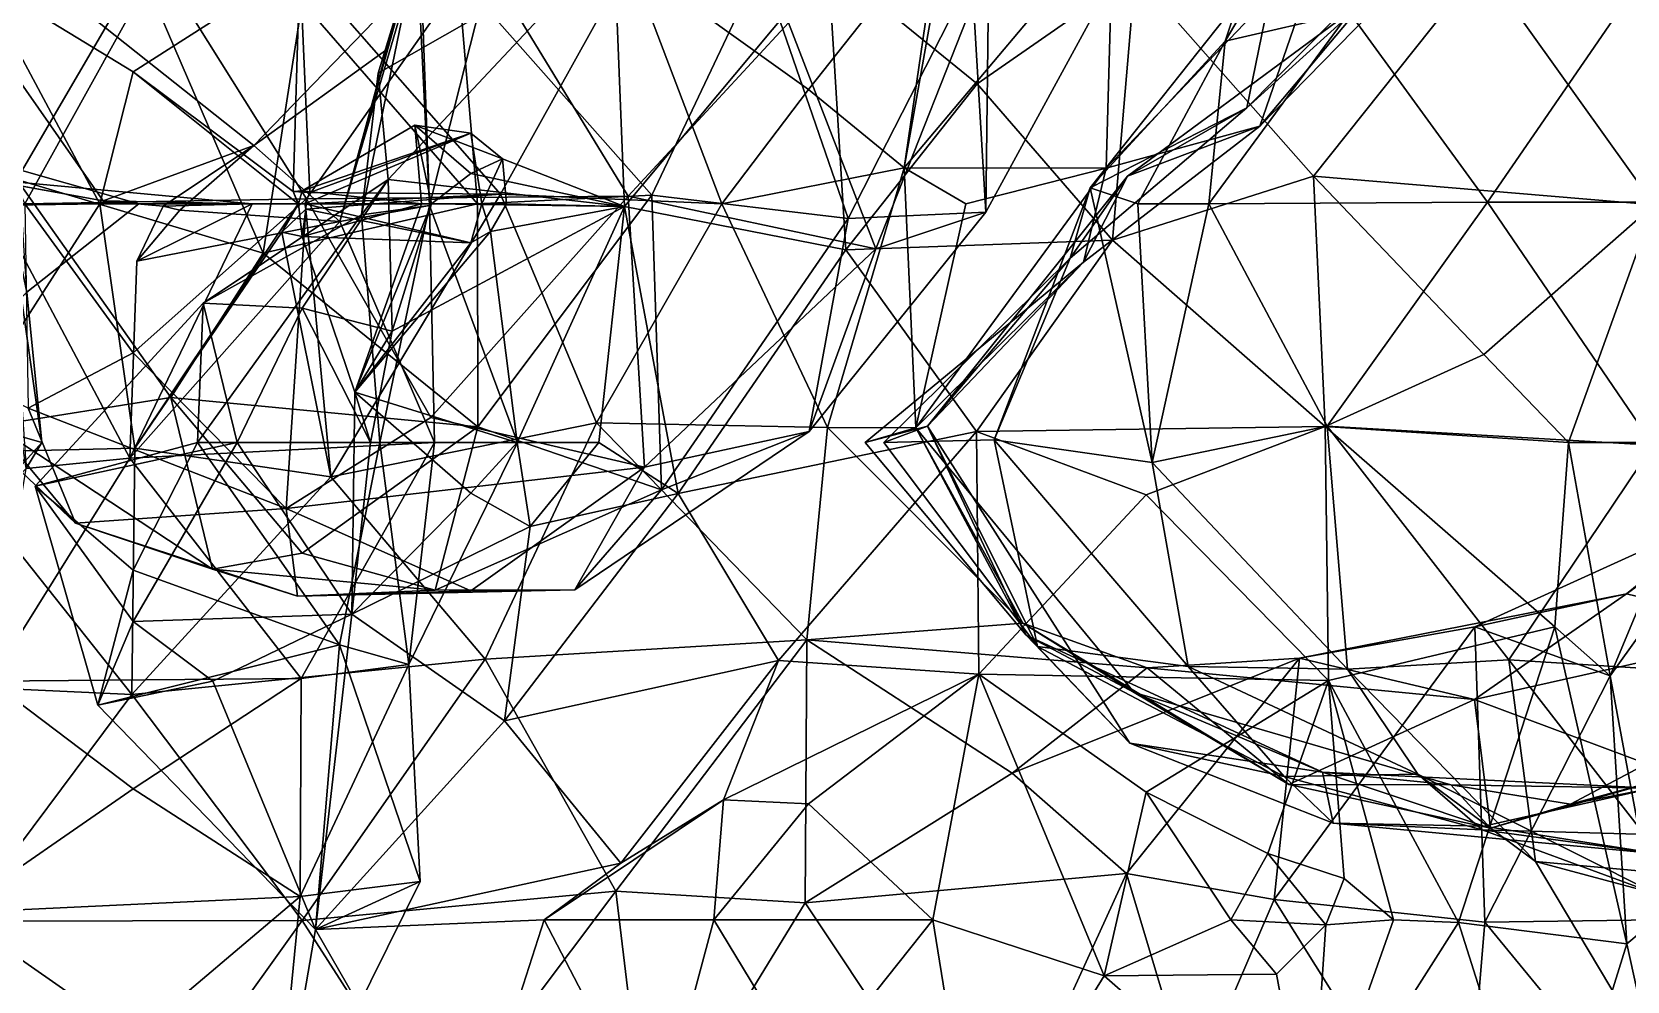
# Model space of a CAD drawing. Extents: x 290034 to 295698, y 4553723 to 4561693.
# Drawn here: x 292735.1 to 292854.2, y 4557833.3 to 4557904.1 of the extents above; entities that cross this region are included whole.
import ezdxf

# ---------------------------------------------------------------- set-up
doc = ezdxf.new("R2010")
doc.units = 0
doc.layers.add('Au_ppm_Pref_-_0_2', color=7, linetype='CONTINUOUS')

msp = doc.modelspace()

# ---------------------------------------------------------------- linework, layer by layer
at = {"layer": 'Au_ppm_Pref_-_0_2'}
for points in [[(292828.19, 4557910.28, 1829.13), (292824.15, 4557903.44, 1824.35), (292832.15, 4557927.36, 1823.62)], [(292832.15, 4557927.36, 1823.62), (292824.15, 4557903.44, 1824.35), (292833.43, 4557905.58, 1819.83)], [(292720, 4557920.78, 1909.07), (292740.43, 4557891.53, 1910.77), (292723.06, 4557894.66, 1910.06)], [(292720, 4557920.78, 1909.07), (292751.67, 4557895.65, 1911.03), (292740.43, 4557891.53, 1910.77)], [(292751.67, 4557895.65, 1911.03), (292720, 4557920.78, 1909.07), (292762.89, 4557907.27, 1910.14)], [(292724.83, 4557913.26, 1794.96), (292743.17, 4557908.91, 1800.07), (292733.97, 4557893.12, 1798.69)], [(292800.2, 4557893.98, 1857.98), (292815.28, 4557893.97, 1851.74), (292815.8, 4557912.51, 1856.72)], [(292802.88, 4557909.11, 1859.01), (292800.2, 4557893.98, 1857.98), (292815.8, 4557912.51, 1856.72)], [(292815.28, 4557893.97, 1851.74), (292831.52, 4557910.97, 1852.97), (292815.8, 4557912.51, 1856.72)], [(292793.05, 4557899.83, 1862.1), (292802.85, 4557912.23, 1862.59), (292779.72, 4557909.39, 1864.72)], [(292800.2, 4557893.98, 1857.98), (292802.85, 4557912.23, 1862.59), (292793.05, 4557899.83, 1862.1)], [(292800.2, 4557893.98, 1857.98), (292802.88, 4557909.11, 1859.01), (292802.85, 4557912.23, 1862.59)], [(292825.78, 4557898.46, 1835.25), (292838.68, 4557911.56, 1835.25), (292834.65, 4557906.49, 1840.75)], [(292838.68, 4557911.56, 1835.25), (292825.78, 4557898.46, 1835.25), (292828.19, 4557910.28, 1829.13)], [(292840.82, 4557911.49, 1845.95), (292831.52, 4557910.97, 1852.97), (292826.75, 4557897.1, 1847.13)], [(292826.75, 4557897.1, 1847.13), (292834.65, 4557906.49, 1840.75), (292840.82, 4557911.49, 1845.95)], [(292768.5, 4557910.05, 1775.52), (292744.54, 4557909.32, 1776.42), (292755.59, 4557891.66, 1775.64)], [(292779.61, 4557891.86, 1776.68), (292768.5, 4557910.05, 1775.52), (292755.59, 4557891.66, 1775.64)], [(292762.89, 4557907.27, 1910.14), (292764.07, 4557910.5, 1905.74), (292758.09, 4557889.98, 1906.48)], [(292764.07, 4557910.5, 1905.74), (292764.78, 4557891.16, 1900.02), (292758.09, 4557889.98, 1906.48)], [(292764.78, 4557891.16, 1900.02), (292763.82, 4557910.52, 1894.34), (292759.7, 4557890.48, 1893.96)], [(292763.82, 4557910.52, 1894.34), (292760.95, 4557901.06, 1888.71), (292759.7, 4557890.48, 1893.96)], [(292763.82, 4557910.52, 1894.34), (292778.53, 4557911.11, 1886.97), (292760.95, 4557901.06, 1888.71)], [(292761.68, 4557893.1, 1887.16), (292760.95, 4557901.06, 1888.71), (292778.53, 4557911.11, 1886.97)], [(292778.53, 4557911.11, 1886.97), (292779.33, 4557891.09, 1883.08), (292761.68, 4557893.1, 1887.16)], [(292764.78, 4557891.16, 1900.02), (292769.33, 4557909.11, 1900.58), (292763.82, 4557910.52, 1894.34)], [(292764.07, 4557910.5, 1905.74), (292769.33, 4557909.11, 1900.58), (292764.78, 4557891.16, 1900.02)], [(292779.61, 4557891.86, 1776.68), (292791.56, 4557904.81, 1778), (292768.5, 4557910.05, 1775.52)], [(292794.53, 4557909.3, 1885.11), (292779.33, 4557891.09, 1883.08), (292778.53, 4557911.11, 1886.97)], [(292825.78, 4557898.46, 1835.25), (292814.09, 4557892.48, 1829.38), (292828.19, 4557910.28, 1829.13)], [(292824.15, 4557903.44, 1824.35), (292828.19, 4557910.28, 1829.13), (292814.09, 4557892.48, 1829.38)], [(292826.75, 4557897.1, 1847.13), (292831.52, 4557910.97, 1852.97), (292815.28, 4557893.97, 1851.74)], [(292744.54, 4557909.32, 1776.42), (292726.45, 4557908.79, 1780.73), (292734.58, 4557891.3, 1777.99)], [(292755.1, 4557909.11, 1867.36), (292731.14, 4557908.16, 1866.7), (292742.66, 4557901.14, 1868.23)], [(292733.97, 4557893.12, 1798.69), (292743.17, 4557908.91, 1800.07), (292752.35, 4557887.62, 1802.21)], [(292744.54, 4557909.32, 1776.42), (292734.58, 4557891.3, 1777.99), (292755.59, 4557891.66, 1775.64)], [(292754.6, 4557892.22, 1870.89), (292755.1, 4557909.11, 1867.36), (292742.66, 4557901.14, 1868.23)], [(292752.35, 4557887.62, 1802.21), (292743.17, 4557908.91, 1800.07), (292755.26, 4557906.34, 1804.63)], [(292754.6, 4557892.22, 1870.89), (292755.85, 4557892.13, 1870.89), (292755.1, 4557909.11, 1867.36)], [(292755.1, 4557909.11, 1867.36), (292770.07, 4557892.01, 1866.01), (292779.72, 4557909.39, 1864.72)], [(292755.85, 4557892.13, 1870.89), (292770.07, 4557892.01, 1866.01), (292755.1, 4557909.11, 1867.36)], [(292766.91, 4557908.29, 1798.61), (292789.5, 4557909.11, 1797.94), (292781.38, 4557891.95, 1800.05)], [(292770.07, 4557892.01, 1866.01), (292786.59, 4557891.3, 1861.9), (292779.72, 4557909.39, 1864.72)], [(292779.33, 4557891.09, 1883.08), (292794.53, 4557909.3, 1885.11), (292795.85, 4557887.87, 1886.25)], [(292786.59, 4557891.3, 1861.9), (292793.05, 4557899.83, 1862.1), (292779.72, 4557909.39, 1864.72)], [(292781.38, 4557891.95, 1800.05), (292789.5, 4557909.11, 1797.94), (292796.03, 4557890.21, 1795.02)], [(292796.03, 4557890.21, 1795.02), (292789.5, 4557909.11, 1797.94), (292805.26, 4557908.28, 1793.22)], [(292791.56, 4557904.81, 1778), (292798.09, 4557887.94, 1780.71), (292806.53, 4557909.31, 1781.4)], [(292795.85, 4557887.87, 1886.25), (292794.53, 4557909.3, 1885.11), (292805.65, 4557900.25, 1885.75)], [(292817.45, 4557908.47, 1882.49), (292805.65, 4557900.25, 1885.75), (292794.53, 4557909.3, 1885.11)], [(292806.53, 4557909.31, 1781.4), (292798.09, 4557887.94, 1780.71), (292806.3, 4557890.68, 1787.7)], [(292815.72, 4557907.98, 1787.42), (292806.53, 4557909.31, 1781.4), (292806.3, 4557890.68, 1787.7)], [(292830.75, 4557893.36, 1885.29), (292817.45, 4557908.47, 1882.49), (292843.34, 4557909.18, 1882.79)], [(292830.75, 4557893.36, 1885.29), (292843.34, 4557909.18, 1882.79), (292856.17, 4557891.23, 1882.81)], [(292856.26, 4557909.63, 1818.42), (292833.43, 4557905.58, 1819.83), (292843.74, 4557891.41, 1817.28)], [(292843.34, 4557909.18, 1882.79), (292863.07, 4557909.11, 1880.14), (292856.17, 4557891.23, 1882.81)], [(292856.26, 4557909.63, 1818.42), (292843.74, 4557891.41, 1817.28), (292869.39, 4557891.41, 1818.74)], [(292731.14, 4557908.16, 1866.7), (292716.95, 4557890.95, 1866.22), (292740.16, 4557891.3, 1866.12)], [(292740.16, 4557891.3, 1866.12), (292742.66, 4557901.14, 1868.23), (292731.14, 4557908.16, 1866.7)], [(292766.91, 4557908.29, 1798.61), (292768.35, 4557891.3, 1805.08), (292755.26, 4557906.34, 1804.63)], [(292766.91, 4557908.29, 1798.61), (292781.38, 4557891.95, 1800.05), (292768.35, 4557891.3, 1805.08)], [(292805.26, 4557908.28, 1793.22), (292806.3, 4557890.68, 1787.7), (292796.03, 4557890.21, 1795.02)], [(292805.26, 4557908.28, 1793.22), (292815.72, 4557907.98, 1787.42), (292806.3, 4557890.68, 1787.7)], [(292817.45, 4557908.47, 1882.49), (292815.75, 4557888.59, 1886.63), (292805.65, 4557900.25, 1885.75)], [(292830.75, 4557893.36, 1885.29), (292815.75, 4557888.59, 1886.63), (292817.45, 4557908.47, 1882.49)], [(292751.67, 4557895.65, 1911.03), (292762.89, 4557907.27, 1910.14), (292761.58, 4557902.82, 1910.48)], [(292762.89, 4557907.27, 1910.14), (292758.09, 4557889.98, 1906.48), (292761.58, 4557902.82, 1910.48)], [(292826.75, 4557897.1, 1847.13), (292816.87, 4557893.37, 1841.15), (292834.65, 4557906.49, 1840.75)], [(292834.65, 4557906.49, 1840.75), (292816.87, 4557893.37, 1841.15), (292825.78, 4557898.46, 1835.25)], [(292768.35, 4557891.3, 1805.08), (292752.35, 4557887.62, 1802.21), (292755.26, 4557906.34, 1804.63)], [(292824.15, 4557903.44, 1824.35), (292822.94, 4557891.3, 1819.65), (292833.43, 4557905.58, 1819.83)], [(292833.43, 4557905.58, 1819.83), (292822.94, 4557891.3, 1819.65), (292843.74, 4557891.41, 1817.28)], [(292791.56, 4557904.81, 1778), (292779.61, 4557891.86, 1776.68), (292798.09, 4557887.94, 1780.71)], [(292824.15, 4557903.44, 1824.35), (292814.09, 4557892.48, 1829.38), (292817.65, 4557891.3, 1823.37)], [(292824.15, 4557903.44, 1824.35), (292817.65, 4557891.3, 1823.37), (292822.94, 4557891.3, 1819.65)], [(292761.58, 4557902.82, 1910.48), (292758.09, 4557889.98, 1906.48), (292751.67, 4557895.65, 1911.03)], [(292754.98, 4557891.3, 1870.89), (292742.66, 4557901.14, 1868.23), (292740.16, 4557891.3, 1866.12)], [(292754.98, 4557891.3, 1870.89), (292754.6, 4557892.22, 1870.89), (292742.66, 4557901.14, 1868.23)], [(292759.7, 4557890.48, 1893.96), (292760.95, 4557901.06, 1888.71), (292761.68, 4557893.1, 1887.16)], [(292786.59, 4557891.3, 1861.9), (292800.2, 4557893.98, 1857.98), (292793.05, 4557899.83, 1862.1)], [(292795.85, 4557887.87, 1886.25), (292805.65, 4557900.25, 1885.75), (292815.75, 4557888.59, 1886.63)], [(292825.78, 4557898.46, 1835.25), (292816.87, 4557893.37, 1841.15), (292812.6, 4557887.23, 1835.25)], [(292825.78, 4557898.46, 1835.25), (292812.6, 4557887.23, 1835.25), (292814.09, 4557892.48, 1829.38)], [(292767.85, 4557896.57, 1875.07), (292755.26, 4557892.27, 1871.21), (292763.69, 4557897.18, 1876.83)], [(292764.19, 4557891.3, 1876.83), (292763.69, 4557897.18, 1876.83), (292755.26, 4557892.27, 1871.21)], [(292767.85, 4557893.56, 1877.58), (292763.69, 4557897.18, 1876.83), (292764.93, 4557891.3, 1878.21)], [(292767.85, 4557893.56, 1877.58), (292770.23, 4557894.66, 1876.83), (292763.69, 4557897.18, 1876.83)], [(292764.93, 4557891.3, 1878.21), (292763.69, 4557897.18, 1876.83), (292764.19, 4557891.3, 1876.83)], [(292770.23, 4557894.66, 1876.83), (292767.85, 4557896.57, 1875.07), (292763.69, 4557897.18, 1876.83)], [(292826.75, 4557897.1, 1847.13), (292815.28, 4557893.97, 1851.74), (292813.58, 4557886.94, 1847.13)], [(292826.75, 4557897.1, 1847.13), (292813.58, 4557886.94, 1847.13), (292816.87, 4557893.37, 1841.15)], [(292767.85, 4557896.57, 1875.07), (292755.85, 4557892.13, 1870.89), (292755.26, 4557892.27, 1871.21)], [(292767.85, 4557896.57, 1875.07), (292768.67, 4557891.3, 1876.44), (292755.46, 4557891.3, 1870.89)], [(292767.85, 4557896.57, 1875.07), (292755.46, 4557891.3, 1870.89), (292755.85, 4557892.13, 1870.89)], [(292770.23, 4557894.66, 1876.83), (292768.67, 4557891.3, 1876.44), (292767.85, 4557896.57, 1875.07)], [(292740.43, 4557891.53, 1910.77), (292731.33, 4557893.17, 1906), (292723.06, 4557894.66, 1910.06)], [(292740.43, 4557891.53, 1910.77), (292751.67, 4557895.65, 1911.03), (292744.9, 4557891.11, 1910.94)], [(292744.9, 4557891.11, 1910.94), (292751.67, 4557895.65, 1911.03), (292746.15, 4557890.83, 1911)], [(292751.67, 4557895.65, 1911.03), (292758.09, 4557889.98, 1906.48), (292746.15, 4557890.83, 1911)], [(292779.33, 4557891.09, 1883.08), (292770.23, 4557894.66, 1876.83), (292767.85, 4557893.56, 1877.58)], [(292770.52, 4557891.3, 1876.83), (292768.67, 4557891.3, 1876.44), (292770.23, 4557894.66, 1876.83)], [(292779.33, 4557891.09, 1883.08), (292770.52, 4557891.3, 1876.83), (292770.23, 4557894.66, 1876.83)], [(292733.33, 4557891.3, 1896.19), (292743.09, 4557891.3, 1894.64), (292732.23, 4557894.38, 1894.64)], [(292743.09, 4557891.3, 1894.64), (292734.3, 4557891.3, 1892.65), (292732.23, 4557894.38, 1894.64)], [(292779.33, 4557891.09, 1883.08), (292767.85, 4557893.56, 1877.58), (292764.93, 4557891.3, 1878.21)], [(292794.47, 4557874.6, 1859.36), (292800.2, 4557893.98, 1857.98), (292786.59, 4557891.3, 1861.9)], [(292801.06, 4557874.58, 1852.68), (292800.2, 4557893.98, 1857.98), (292794.47, 4557874.6, 1859.36)], [(292815.28, 4557893.97, 1851.74), (292800.2, 4557893.98, 1857.98), (292804.8, 4557891.3, 1853.07)], [(292800.2, 4557893.98, 1857.98), (292801.06, 4557874.58, 1852.68), (292804.8, 4557891.3, 1853.07)], [(292815.28, 4557893.97, 1851.74), (292804.8, 4557891.3, 1853.07), (292801.06, 4557874.58, 1852.68)], [(292815.28, 4557893.97, 1851.74), (292801.06, 4557874.58, 1852.68), (292813.58, 4557886.94, 1847.13)], [(292816.87, 4557893.37, 1841.15), (292813.58, 4557886.94, 1847.13), (292801.94, 4557874.71, 1841.17)], [(292816.87, 4557893.37, 1841.15), (292801.94, 4557874.71, 1841.17), (292812.6, 4557887.23, 1835.25)], [(292831.62, 4557874.68, 1889.25), (292815.75, 4557888.59, 1886.63), (292830.75, 4557893.36, 1885.29)], [(292843.45, 4557880.04, 1884.95), (292831.62, 4557874.68, 1889.25), (292830.75, 4557893.36, 1885.29)], [(292843.45, 4557880.04, 1884.95), (292830.75, 4557893.36, 1885.29), (292856.17, 4557891.23, 1882.81)], [(292731.33, 4557893.17, 1906), (292740.43, 4557891.53, 1910.77), (292751.53, 4557891.3, 1906.52)], [(292734.67, 4557871.55, 1899.91), (292731.33, 4557893.17, 1906), (292742.4, 4557872.3, 1906.84)], [(292751.53, 4557891.3, 1906.52), (292742.4, 4557872.3, 1906.84), (292731.33, 4557893.17, 1906)], [(292733.97, 4557893.12, 1798.69), (292745.48, 4557876.84, 1798.74), (292732.28, 4557874.76, 1793.09)], [(292745.48, 4557876.84, 1798.74), (292733.97, 4557893.12, 1798.69), (292752.35, 4557887.62, 1802.21)], [(292747.89, 4557883.89, 1888.71), (292759.7, 4557890.48, 1893.96), (292761.68, 4557893.1, 1887.16)], [(292755.26, 4557883.51, 1885.36), (292747.89, 4557883.89, 1888.71), (292761.68, 4557893.1, 1887.16)], [(292755.26, 4557892.27, 1871.21), (292754.6, 4557892.22, 1870.89), (292755.01, 4557891.3, 1871)], [(292755.26, 4557892.27, 1871.21), (292755.85, 4557892.13, 1870.89), (292754.6, 4557892.22, 1870.89)], [(292755.01, 4557891.3, 1871), (292754.6, 4557892.22, 1870.89), (292754.98, 4557891.3, 1870.89)], [(292764.19, 4557891.3, 1876.83), (292755.26, 4557892.27, 1871.21), (292755.01, 4557891.3, 1871)], [(292755.26, 4557883.51, 1885.36), (292761.68, 4557893.1, 1887.16), (292761.98, 4557881.78, 1882.77)], [(292770.07, 4557892.01, 1866.01), (292755.85, 4557892.13, 1870.89), (292755.46, 4557891.3, 1870.89)], [(292761.68, 4557893.1, 1887.16), (292779.33, 4557891.09, 1883.08), (292761.98, 4557881.78, 1882.77)], [(292814.09, 4557892.48, 1829.38), (292812.6, 4557887.23, 1835.25), (292806.92, 4557873.69, 1828.93)], [(292818.71, 4557871.99, 1823.02), (292814.09, 4557892.48, 1829.38), (292806.92, 4557873.69, 1828.93)], [(292817.65, 4557891.3, 1823.37), (292814.09, 4557892.48, 1829.38), (292818.71, 4557871.99, 1823.02)], [(292728.22, 4557872.72, 1867.01), (292740.16, 4557891.3, 1866.12), (292716.95, 4557890.95, 1866.22)], [(292728.22, 4557872.72, 1867.01), (292742.78, 4557873.05, 1869.34), (292740.16, 4557891.3, 1866.12)], [(292735.84, 4557873.48, 1896.08), (292734.72, 4557884.7, 1894.64), (292733.33, 4557891.3, 1896.19)], [(292735.84, 4557873.48, 1896.08), (292733.33, 4557891.3, 1896.19), (292734.67, 4557871.55, 1899.91)], [(292733.33, 4557891.3, 1896.19), (292734.72, 4557884.7, 1894.64), (292743.09, 4557891.3, 1894.64)], [(292743.09, 4557891.3, 1894.64), (292734.72, 4557884.7, 1894.64), (292734.3, 4557891.3, 1892.65)], [(292734.58, 4557891.3, 1777.99), (292742.66, 4557880.18, 1778.09), (292755.59, 4557891.66, 1775.64)], [(292734.83, 4557876.05, 1782.82), (292742.66, 4557880.18, 1778.09), (292734.58, 4557891.3, 1777.99)], [(292754.98, 4557891.3, 1870.89), (292740.16, 4557891.3, 1866.12), (292742.78, 4557873.05, 1869.34)], [(292740.43, 4557891.53, 1910.77), (292744.9, 4557891.11, 1910.94), (292751.53, 4557891.3, 1906.52)], [(292751.53, 4557891.3, 1906.52), (292742.93, 4557887.01, 1911.01), (292742.4, 4557872.3, 1906.84)], [(292742.66, 4557880.18, 1778.09), (292754.08, 4557868.55, 1780.71), (292755.59, 4557891.66, 1775.64)], [(292754.98, 4557891.3, 1870.89), (292742.78, 4557873.05, 1869.34), (292753.75, 4557889.17, 1870.89)], [(292744.9, 4557891.11, 1910.94), (292742.93, 4557887.01, 1911.01), (292751.53, 4557891.3, 1906.52)], [(292744.9, 4557891.11, 1910.94), (292746.15, 4557890.83, 1911), (292742.93, 4557887.01, 1911.01)], [(292768.37, 4557874.65, 1799.4), (292752.35, 4557887.62, 1802.21), (292768.35, 4557891.3, 1805.08)], [(292755.01, 4557891.3, 1871), (292753.75, 4557889.17, 1870.89), (292755.26, 4557888.85, 1871.7)], [(292755.01, 4557891.3, 1871), (292754.98, 4557891.3, 1870.89), (292753.75, 4557889.17, 1870.89)], [(292754.08, 4557868.55, 1780.71), (292764.87, 4557875.35, 1777.89), (292755.59, 4557891.66, 1775.64)], [(292764.19, 4557891.3, 1876.83), (292755.01, 4557891.3, 1871), (292755.26, 4557888.85, 1871.7)], [(292764.19, 4557891.3, 1876.83), (292755.26, 4557888.85, 1871.7), (292759.2, 4557877.25, 1877.43)], [(292755.46, 4557891.3, 1870.89), (292755.54, 4557890.9, 1870.89), (292770.07, 4557892.01, 1866.01)], [(292767.85, 4557888.38, 1875.86), (292755.54, 4557890.9, 1870.89), (292755.46, 4557891.3, 1870.89)], [(292767.85, 4557888.38, 1875.86), (292755.46, 4557891.3, 1870.89), (292768.67, 4557891.3, 1876.44)], [(292757.41, 4557870.92, 1866.82), (292770.07, 4557892.01, 1866.01), (292755.54, 4557890.9, 1870.89)], [(292779.61, 4557891.86, 1776.68), (292755.59, 4557891.66, 1775.64), (292764.87, 4557875.35, 1777.89)], [(292757.41, 4557870.92, 1866.82), (292777.24, 4557874.96, 1864.03), (292770.07, 4557892.01, 1866.01)], [(292765.15, 4557873.48, 1905.25), (292758.09, 4557889.98, 1906.48), (292764.78, 4557891.16, 1900.02)], [(292761.98, 4557881.78, 1882.77), (292764.93, 4557891.3, 1878.21), (292759.2, 4557877.25, 1877.43)], [(292764.93, 4557891.3, 1878.21), (292764.19, 4557891.3, 1876.83), (292759.2, 4557877.25, 1877.43)], [(292764.78, 4557891.16, 1900.02), (292759.7, 4557890.48, 1893.96), (292761.06, 4557873.48, 1895.42)], [(292764.78, 4557891.16, 1900.02), (292761.06, 4557873.48, 1895.42), (292771.35, 4557873.48, 1900.58)], [(292761.98, 4557881.78, 1882.77), (292779.33, 4557891.09, 1883.08), (292764.93, 4557891.3, 1878.21)], [(292765.15, 4557873.48, 1905.25), (292764.78, 4557891.16, 1900.02), (292771.35, 4557873.48, 1900.58)], [(292764.87, 4557875.35, 1777.89), (292780.83, 4557871.64, 1781.46), (292779.61, 4557891.86, 1776.68)], [(292769.32, 4557889.22, 1876.83), (292767.85, 4557888.38, 1875.86), (292768.67, 4557891.3, 1876.44)], [(292768.37, 4557874.65, 1799.4), (292768.35, 4557891.3, 1805.08), (292781.38, 4557891.95, 1800.05)], [(292768.37, 4557874.65, 1799.4), (292781.38, 4557891.95, 1800.05), (292782.09, 4557869.95, 1793.94)], [(292769.32, 4557889.22, 1876.83), (292768.67, 4557891.3, 1876.44), (292770.52, 4557891.3, 1876.83)], [(292779.33, 4557891.09, 1883.08), (292769.32, 4557889.22, 1876.83), (292770.52, 4557891.3, 1876.83)], [(292769.32, 4557889.22, 1876.83), (292779.33, 4557891.09, 1883.08), (292771.32, 4557873.48, 1881.13)], [(292770.07, 4557892.01, 1866.01), (292777.24, 4557874.96, 1864.03), (292786.59, 4557891.3, 1861.9)], [(292779.33, 4557891.09, 1883.08), (292777.42, 4557873.48, 1882.77), (292771.32, 4557873.48, 1881.13)], [(292786.59, 4557891.3, 1861.9), (292777.24, 4557874.96, 1864.03), (292794.47, 4557874.6, 1859.36)], [(292777.42, 4557873.48, 1882.77), (292779.33, 4557891.09, 1883.08), (292783.33, 4557869.67, 1886.08)], [(292783.33, 4557869.67, 1886.08), (292779.33, 4557891.09, 1883.08), (292795.85, 4557887.87, 1886.25)], [(292780.83, 4557871.64, 1781.46), (292798.09, 4557887.94, 1780.71), (292779.61, 4557891.86, 1776.68)], [(292781.38, 4557891.95, 1800.05), (292796.03, 4557890.21, 1795.02), (292782.09, 4557869.95, 1793.94)], [(292822.94, 4557891.3, 1819.65), (292817.65, 4557891.3, 1823.37), (292818.71, 4557871.99, 1823.02)], [(292831.78, 4557874.7, 1818.28), (292822.94, 4557891.3, 1819.65), (292818.71, 4557871.99, 1823.02)], [(292822.94, 4557891.3, 1819.65), (292831.78, 4557874.7, 1818.28), (292843.74, 4557891.41, 1817.28)], [(292843.74, 4557891.41, 1817.28), (292831.78, 4557874.7, 1818.28), (292856.1, 4557873.28, 1817.33)], [(292849.78, 4557873.48, 1885.75), (292843.45, 4557880.04, 1884.95), (292856.17, 4557891.23, 1882.81)], [(292843.74, 4557891.41, 1817.28), (292856.1, 4557873.28, 1817.33), (292869.39, 4557891.41, 1818.74)], [(292860.16, 4557873.48, 1881.34), (292849.78, 4557873.48, 1885.75), (292856.17, 4557891.23, 1882.81)], [(292758.09, 4557889.98, 1906.48), (292742.4, 4557872.3, 1906.84), (292742.93, 4557887.01, 1911.01)], [(292758.09, 4557889.98, 1906.48), (292765.15, 4557873.48, 1905.25), (292742.4, 4557872.3, 1906.84)], [(292746.15, 4557890.83, 1911), (292758.09, 4557889.98, 1906.48), (292742.93, 4557887.01, 1911.01)], [(292747.89, 4557883.89, 1888.71), (292747.45, 4557873.48, 1892.39), (292759.7, 4557890.48, 1893.96)], [(292747.45, 4557873.48, 1892.39), (292761.06, 4557873.48, 1895.42), (292759.7, 4557890.48, 1893.96)], [(292757.41, 4557870.92, 1866.82), (292755.54, 4557890.9, 1870.89), (292753.75, 4557889.17, 1870.89)], [(292755.54, 4557890.9, 1870.89), (292755.26, 4557888.85, 1871.7), (292753.75, 4557889.17, 1870.89)], [(292767.85, 4557888.38, 1875.86), (292755.26, 4557888.85, 1871.7), (292755.54, 4557890.9, 1870.89)], [(292782.09, 4557869.95, 1793.94), (292796.03, 4557890.21, 1795.02), (292793.12, 4557874.29, 1787.71)], [(292793.12, 4557874.29, 1787.71), (292796.03, 4557890.21, 1795.02), (292806.3, 4557890.68, 1787.7)], [(292793.12, 4557874.29, 1787.71), (292806.3, 4557890.68, 1787.7), (292798.09, 4557887.94, 1780.71)], [(292757.41, 4557870.92, 1866.82), (292753.75, 4557889.17, 1870.89), (292742.78, 4557873.05, 1869.34)], [(292767.85, 4557888.38, 1875.86), (292759.2, 4557877.25, 1877.43), (292755.26, 4557888.85, 1871.7)], [(292771.32, 4557873.48, 1881.13), (292759.2, 4557877.25, 1877.43), (292769.32, 4557889.22, 1876.83)], [(292769.32, 4557889.22, 1876.83), (292759.2, 4557877.25, 1877.43), (292767.85, 4557888.38, 1875.86)], [(292815.75, 4557888.59, 1886.63), (292805.6, 4557874.29, 1889.04), (292795.85, 4557887.87, 1886.25)], [(292805.6, 4557874.29, 1889.04), (292815.75, 4557888.59, 1886.63), (292831.62, 4557874.68, 1889.25)], [(292768.37, 4557874.65, 1799.4), (292745.48, 4557876.84, 1798.74), (292752.35, 4557887.62, 1802.21)], [(292793.12, 4557874.29, 1787.71), (292798.09, 4557887.94, 1780.71), (292780.83, 4557871.64, 1781.46)], [(292795.85, 4557887.87, 1886.25), (292805.6, 4557874.29, 1889.04), (292783.33, 4557869.67, 1886.08)], [(292797.29, 4557873.48, 1847.19), (292801.94, 4557874.71, 1841.17), (292813.58, 4557886.94, 1847.13)], [(292813.58, 4557886.94, 1847.13), (292801.06, 4557874.58, 1852.68), (292797.29, 4557873.48, 1847.19)], [(292812.6, 4557887.23, 1835.25), (292801.94, 4557874.71, 1841.17), (292798.69, 4557873.48, 1836.56)], [(292812.6, 4557887.23, 1835.25), (292798.69, 4557873.48, 1836.56), (292806.92, 4557873.69, 1828.93)], [(292734.72, 4557884.7, 1894.64), (292735.84, 4557873.48, 1896.08), (292726.3, 4557876.22, 1889.97)], [(292735.34, 4557870.22, 1888.71), (292747.45, 4557873.48, 1892.39), (292747.89, 4557883.89, 1888.71)], [(292747.89, 4557883.89, 1888.71), (292750.41, 4557873.48, 1886.42), (292735.34, 4557870.22, 1888.71)], [(292747.89, 4557883.89, 1888.71), (292755.26, 4557883.51, 1885.36), (292750.41, 4557873.48, 1886.42)], [(292755.26, 4557883.51, 1885.36), (292760.36, 4557873.48, 1882.77), (292750.41, 4557873.48, 1886.42)], [(292755.26, 4557883.51, 1885.36), (292761.98, 4557881.78, 1882.77), (292760.36, 4557873.48, 1882.77)], [(292732.28, 4557874.76, 1793.09), (292738.35, 4557867.45, 1787.8), (292723.31, 4557881.75, 1787.74)], [(292734.83, 4557876.05, 1782.82), (292723.31, 4557881.75, 1787.74), (292738.35, 4557867.45, 1787.8)], [(292761.98, 4557881.78, 1882.77), (292759.2, 4557877.25, 1877.43), (292760.36, 4557873.48, 1882.77)], [(292734.83, 4557876.05, 1782.82), (292754.08, 4557868.55, 1780.71), (292742.66, 4557880.18, 1778.09)], [(292843.45, 4557880.04, 1884.95), (292849.78, 4557873.48, 1885.75), (292831.62, 4557874.68, 1889.25)], [(292745.48, 4557876.84, 1798.74), (292748.58, 4557864.03, 1793.68), (292732.28, 4557874.76, 1793.09)], [(292745.48, 4557876.84, 1798.74), (292755.26, 4557865.22, 1796.43), (292748.58, 4557864.03, 1793.68)], [(292745.48, 4557876.84, 1798.74), (292768.37, 4557874.65, 1799.4), (292755.26, 4557865.22, 1796.43)], [(292760.36, 4557873.48, 1882.77), (292759.2, 4557877.25, 1877.43), (292758.99, 4557860.67, 1884.34)], [(292758.99, 4557860.67, 1884.34), (292759.2, 4557877.25, 1877.43), (292767.85, 4557869.71, 1881.51)], [(292771.32, 4557873.48, 1881.13), (292767.85, 4557869.71, 1881.51), (292759.2, 4557877.25, 1877.43)], [(292725.57, 4557862, 1894.64), (292726.3, 4557876.22, 1889.97), (292735.84, 4557873.48, 1896.08)], [(292734.83, 4557876.05, 1782.82), (292738.35, 4557867.45, 1787.8), (292754.08, 4557868.55, 1780.71)], [(292732.28, 4557874.76, 1793.09), (292748.58, 4557864.03, 1793.68), (292738.35, 4557867.45, 1787.8)], [(292764.87, 4557875.35, 1777.89), (292754.08, 4557868.55, 1780.71), (292780.83, 4557871.64, 1781.46)], [(292765.2, 4557862.47, 1792.66), (292755.26, 4557865.22, 1796.43), (292768.37, 4557874.65, 1799.4)], [(292777.24, 4557874.96, 1864.03), (292757.41, 4557870.92, 1866.82), (292768.92, 4557857.32, 1865.51)], [(292782.09, 4557869.95, 1793.94), (292765.2, 4557862.47, 1792.66), (292768.37, 4557874.65, 1799.4)], [(292792.93, 4557858.75, 1865.6), (292777.24, 4557874.96, 1864.03), (292768.92, 4557857.32, 1865.51)], [(292775.62, 4557862.49, 1787.74), (292782.09, 4557869.95, 1793.94), (292793.12, 4557874.29, 1787.71)], [(292793.12, 4557874.29, 1787.71), (292780.83, 4557871.64, 1781.46), (292775.62, 4557862.49, 1787.74)], [(292792.93, 4557858.75, 1865.6), (292794.47, 4557874.6, 1859.36), (292777.24, 4557874.96, 1864.03)], [(292790.82, 4557857.2, 1889.28), (292783.33, 4557869.67, 1886.08), (292805.6, 4557874.29, 1889.04)], [(292790.82, 4557857.2, 1889.28), (292805.6, 4557874.29, 1889.04), (292805.78, 4557856.2, 1895.39)], [(292792.93, 4557858.75, 1865.6), (292809.06, 4557859.99, 1858.68), (292794.47, 4557874.6, 1859.36)], [(292794.47, 4557874.6, 1859.36), (292809.06, 4557859.99, 1858.68), (292801.06, 4557874.58, 1852.68)], [(292801.94, 4557874.71, 1841.17), (292797.29, 4557873.48, 1847.19), (292809.31, 4557859.09, 1846.62)], [(292801.06, 4557874.58, 1852.68), (292809.31, 4557859.09, 1846.62), (292797.29, 4557873.48, 1847.19)], [(292801.94, 4557874.71, 1841.17), (292810.14, 4557858.25, 1836.53), (292798.69, 4557873.48, 1836.56)], [(292809.06, 4557859.99, 1858.68), (292817.37, 4557854.81, 1853.06), (292801.06, 4557874.58, 1852.68)], [(292809.31, 4557859.09, 1846.62), (292801.06, 4557874.58, 1852.68), (292817.37, 4557854.81, 1853.06)], [(292817.04, 4557851.05, 1841.19), (292801.94, 4557874.71, 1841.17), (292809.31, 4557859.09, 1846.62)], [(292810.14, 4557858.25, 1836.53), (292801.94, 4557874.71, 1841.17), (292817.04, 4557851.05, 1841.19)], [(292805.6, 4557874.29, 1889.04), (292831.62, 4557874.68, 1889.25), (292818.25, 4557869.57, 1893.34)], [(292805.78, 4557856.2, 1895.39), (292805.6, 4557874.29, 1889.04), (292818.25, 4557869.57, 1893.34)], [(292831.88, 4557855.71, 1895.1), (292818.25, 4557869.57, 1893.34), (292831.62, 4557874.68, 1889.25)], [(292831.78, 4557874.7, 1818.28), (292818.71, 4557871.99, 1823.02), (292833.29, 4557856.57, 1823.78)], [(292831.88, 4557855.71, 1895.1), (292831.62, 4557874.68, 1889.25), (292848.75, 4557859.71, 1889.97)], [(292849.78, 4557873.48, 1885.75), (292848.75, 4557859.71, 1889.97), (292831.62, 4557874.68, 1889.25)], [(292831.78, 4557874.7, 1818.28), (292833.29, 4557856.57, 1823.78), (292845.32, 4557857.27, 1818.85)], [(292831.78, 4557874.7, 1818.28), (292845.32, 4557857.27, 1818.85), (292856.1, 4557873.28, 1817.33)], [(292734.67, 4557871.55, 1899.91), (292725.57, 4557862, 1894.64), (292735.84, 4557873.48, 1896.08)], [(292747.45, 4557873.48, 1892.39), (292735.34, 4557870.22, 1888.71), (292742.66, 4557863.96, 1891.47)], [(292750.41, 4557873.48, 1886.42), (292742.66, 4557860.13, 1887.22), (292735.34, 4557870.22, 1888.71)], [(292742.4, 4557872.3, 1906.84), (292765.15, 4557873.48, 1905.25), (292755.2, 4557855.86, 1906.61)], [(292747.45, 4557873.48, 1892.39), (292742.66, 4557863.96, 1891.47), (292758.05, 4557858.39, 1893.41)], [(292758.99, 4557860.67, 1884.34), (292742.66, 4557860.13, 1887.22), (292750.41, 4557873.48, 1886.42)], [(292747.45, 4557873.48, 1892.39), (292758.05, 4557858.39, 1893.41), (292761.06, 4557873.48, 1895.42)], [(292750.41, 4557873.48, 1886.42), (292760.36, 4557873.48, 1882.77), (292758.99, 4557860.67, 1884.34)], [(292765.15, 4557873.48, 1905.25), (292763.23, 4557856.91, 1899.7), (292755.2, 4557855.86, 1906.61)], [(292763.23, 4557856.91, 1899.7), (292761.06, 4557873.48, 1895.42), (292758.05, 4557858.39, 1893.41)], [(292763.23, 4557856.91, 1899.7), (292771.35, 4557873.48, 1900.58), (292761.06, 4557873.48, 1895.42)], [(292765.15, 4557873.48, 1905.25), (292771.35, 4557873.48, 1900.58), (292763.23, 4557856.91, 1899.7)], [(292772.28, 4557867.21, 1882.77), (292767.85, 4557869.71, 1881.51), (292771.32, 4557873.48, 1881.13)], [(292772.28, 4557867.21, 1882.77), (292771.32, 4557873.48, 1881.13), (292777.42, 4557873.48, 1882.77)], [(292783.33, 4557869.67, 1886.08), (292772.28, 4557867.21, 1882.77), (292777.42, 4557873.48, 1882.77)], [(292798.69, 4557873.48, 1836.56), (292810.14, 4557858.25, 1836.53), (292806.92, 4557873.69, 1828.93)], [(292810.14, 4557858.25, 1836.53), (292821.39, 4557856.76, 1829.89), (292806.92, 4557873.69, 1828.93)], [(292821.39, 4557856.76, 1829.89), (292818.71, 4557871.99, 1823.02), (292806.92, 4557873.69, 1828.93)], [(292845.32, 4557857.27, 1818.85), (292868.59, 4557855.79, 1818.79), (292856.1, 4557873.28, 1817.33)], [(292852.89, 4557856.07, 1882.74), (292848.75, 4557859.71, 1889.97), (292849.78, 4557873.48, 1885.75)], [(292852.89, 4557856.07, 1882.74), (292849.78, 4557873.48, 1885.75), (292860.16, 4557873.48, 1881.34)], [(292852.89, 4557856.07, 1882.74), (292860.16, 4557873.48, 1881.34), (292861.68, 4557868.3, 1875.9)], [(292715.69, 4557855.91, 1866.25), (292742.57, 4557854.67, 1866.11), (292728.22, 4557872.72, 1867.01)], [(292742.57, 4557854.67, 1866.11), (292742.78, 4557873.05, 1869.34), (292728.22, 4557872.72, 1867.01)], [(292734.67, 4557871.55, 1899.91), (292742.4, 4557872.3, 1906.84), (292732.02, 4557855.66, 1905.6)], [(292755.2, 4557855.86, 1906.61), (292732.02, 4557855.66, 1905.6), (292742.4, 4557872.3, 1906.84)], [(292757.41, 4557870.92, 1866.82), (292742.78, 4557873.05, 1869.34), (292742.57, 4557854.67, 1866.11)], [(292833.29, 4557856.57, 1823.78), (292818.71, 4557871.99, 1823.02), (292821.39, 4557856.76, 1829.89)], [(292854.1, 4557862.18, 1869.63), (292861.68, 4557868.3, 1875.9), (292869.26, 4557873.08, 1870.78)], [(292854.1, 4557862.18, 1869.63), (292869.26, 4557873.08, 1870.78), (292865.59, 4557859.43, 1863.33)], [(292757.41, 4557870.92, 1866.82), (292742.57, 4557854.67, 1866.11), (292768.92, 4557857.32, 1865.51)], [(292767.85, 4557862.42, 1784.05), (292780.83, 4557871.64, 1781.46), (292754.08, 4557868.55, 1780.71)], [(292767.85, 4557862.42, 1784.05), (292775.62, 4557862.49, 1787.74), (292780.83, 4557871.64, 1781.46)], [(292740.03, 4557853.87, 1889.15), (292742.66, 4557863.96, 1891.47), (292735.34, 4557870.22, 1888.71)], [(292735.34, 4557870.22, 1888.71), (292742.66, 4557860.13, 1887.22), (292740.03, 4557853.87, 1889.15)], [(292758.99, 4557860.67, 1884.34), (292767.85, 4557869.71, 1881.51), (292772.28, 4557867.21, 1882.77)], [(292765.2, 4557862.47, 1792.66), (292782.09, 4557869.95, 1793.94), (292775.62, 4557862.49, 1787.74)], [(292783.33, 4557869.67, 1886.08), (292790.82, 4557857.2, 1889.28), (292770.36, 4557852.7, 1886.54)], [(292783.33, 4557869.67, 1886.08), (292770.36, 4557852.7, 1886.54), (292772.28, 4557867.21, 1882.77)], [(292831.88, 4557855.71, 1895.1), (292805.78, 4557856.2, 1895.39), (292818.25, 4557869.57, 1893.34)], [(292754.08, 4557868.55, 1780.71), (292738.35, 4557867.45, 1787.8), (292754.92, 4557862.01, 1787.58)], [(292754.92, 4557862.01, 1787.58), (292767.85, 4557862.42, 1784.05), (292754.08, 4557868.55, 1780.71)], [(292738.35, 4557867.45, 1787.8), (292748.58, 4557864.03, 1793.68), (292754.92, 4557862.01, 1787.58)], [(292770.36, 4557852.7, 1886.54), (292758.99, 4557860.67, 1884.34), (292772.28, 4557867.21, 1882.77)], [(292842.79, 4557859.71, 1877.25), (292852.89, 4557856.07, 1882.74), (292861.68, 4557868.3, 1875.9)], [(292842.79, 4557859.71, 1877.25), (292861.68, 4557868.3, 1875.9), (292854.1, 4557862.18, 1869.63)], [(292765.2, 4557862.47, 1792.66), (292748.58, 4557864.03, 1793.68), (292755.26, 4557865.22, 1796.43)], [(292740.03, 4557853.87, 1889.15), (292758.05, 4557858.39, 1893.41), (292742.66, 4557863.96, 1891.47)], [(292748.58, 4557864.03, 1793.68), (292765.2, 4557862.47, 1792.66), (292754.92, 4557862.01, 1787.58)], [(292754.92, 4557862.01, 1787.58), (292765.2, 4557862.47, 1792.66), (292775.62, 4557862.49, 1787.74)], [(292754.92, 4557862.01, 1787.58), (292775.62, 4557862.49, 1787.74), (292767.85, 4557862.42, 1784.05)], [(292829.7, 4557857.38, 1870.96), (292842.79, 4557859.71, 1877.25), (292854.1, 4557862.18, 1869.63)], [(292829.7, 4557857.38, 1870.96), (292854.1, 4557862.18, 1869.63), (292842.76, 4557854.29, 1865.12)], [(292865.59, 4557859.43, 1863.33), (292842.76, 4557854.29, 1865.12), (292854.1, 4557862.18, 1869.63)], [(292742.66, 4557860.13, 1887.22), (292748.61, 4557855.66, 1885.9), (292740.03, 4557853.87, 1889.15)], [(292758.99, 4557860.67, 1884.34), (292748.61, 4557855.66, 1885.9), (292742.66, 4557860.13, 1887.22)], [(292758.99, 4557860.67, 1884.34), (292756.27, 4557837.12, 1889.95), (292748.61, 4557855.66, 1885.9)], [(292756.27, 4557837.12, 1889.95), (292758.99, 4557860.67, 1884.34), (292770.36, 4557852.7, 1886.54)], [(292818.34, 4557856.65, 1864.85), (292809.06, 4557859.99, 1858.68), (292792.93, 4557858.75, 1865.6)], [(292818.34, 4557856.65, 1864.85), (292828.91, 4557847.95, 1859.02), (292809.06, 4557859.99, 1858.68)], [(292809.06, 4557859.99, 1858.68), (292828.91, 4557847.95, 1859.02), (292817.37, 4557854.81, 1853.06)], [(292809.31, 4557859.09, 1846.62), (292817.37, 4557854.81, 1853.06), (292831.41, 4557848.88, 1847.85)], [(292809.31, 4557859.09, 1846.62), (292831.41, 4557848.88, 1847.85), (292817.04, 4557851.05, 1841.19)], [(292827.82, 4557839.36, 1878.35), (292843.53, 4557837.67, 1881.12), (292842.79, 4557859.71, 1877.25)], [(292827.82, 4557839.36, 1878.35), (292842.79, 4557859.71, 1877.25), (292829.7, 4557857.38, 1870.96)], [(292841.56, 4557837.65, 1893.85), (292831.88, 4557855.71, 1895.1), (292848.75, 4557859.71, 1889.97)], [(292854.13, 4557836.05, 1887.79), (292841.56, 4557837.65, 1893.85), (292848.75, 4557859.71, 1889.97)], [(292857.89, 4557848.65, 1858.81), (292842.76, 4557854.29, 1865.12), (292865.59, 4557859.43, 1863.33)], [(292842.79, 4557859.71, 1877.25), (292843.53, 4557837.67, 1881.12), (292852.89, 4557856.07, 1882.74)], [(292854.13, 4557836.05, 1887.79), (292848.75, 4557859.71, 1889.97), (292852.89, 4557856.07, 1882.74)], [(292740.03, 4557853.87, 1889.15), (292756.27, 4557837.12, 1889.95), (292758.05, 4557858.39, 1893.41)], [(292764.09, 4557840.72, 1894.64), (292758.05, 4557858.39, 1893.41), (292756.27, 4557837.12, 1889.95)], [(292758.05, 4557858.39, 1893.41), (292764.09, 4557840.72, 1894.64), (292763.23, 4557856.91, 1899.7)], [(292792.93, 4557858.75, 1865.6), (292768.92, 4557857.32, 1865.51), (292778.67, 4557839.99, 1866.51)], [(292792.8, 4557839.12, 1871.32), (292792.93, 4557858.75, 1865.6), (292778.67, 4557839.99, 1866.51)], [(292792.8, 4557839.12, 1871.32), (292808.26, 4557848.79, 1869.83), (292792.93, 4557858.75, 1865.6)], [(292818.34, 4557856.65, 1864.85), (292792.93, 4557858.75, 1865.6), (292808.26, 4557848.79, 1869.83)], [(292821.39, 4557856.76, 1829.89), (292810.14, 4557858.25, 1836.53), (292828.55, 4557848.56, 1833.97)], [(292817.04, 4557851.05, 1841.19), (292828.55, 4557848.56, 1833.97), (292810.14, 4557858.25, 1836.53)], [(292768.92, 4557857.32, 1865.51), (292742.57, 4557854.67, 1866.11), (292755.26, 4557837.81, 1864.99)], [(292755.13, 4557839.59, 1900.93), (292755.2, 4557855.86, 1906.61), (292763.23, 4557856.91, 1899.7)], [(292755.13, 4557839.59, 1900.93), (292763.23, 4557856.91, 1899.7), (292764.09, 4557840.72, 1894.64)], [(292768.92, 4557857.32, 1865.51), (292755.26, 4557837.81, 1864.99), (292778.67, 4557839.99, 1866.51)], [(292790.82, 4557857.2, 1889.28), (292779.05, 4557842.07, 1889.45), (292770.36, 4557852.7, 1886.54)], [(292786.71, 4557846.81, 1894.64), (292779.05, 4557842.07, 1889.45), (292790.82, 4557857.2, 1889.28)], [(292786.71, 4557846.81, 1894.64), (292790.82, 4557857.2, 1889.28), (292805.78, 4557856.2, 1895.39)], [(292808.26, 4557848.79, 1869.83), (292816.79, 4557841.32, 1872.73), (292829.7, 4557857.38, 1870.96)], [(292829.7, 4557857.38, 1870.96), (292818.34, 4557856.65, 1864.85), (292808.26, 4557848.79, 1869.83)], [(292827.82, 4557839.36, 1878.35), (292829.7, 4557857.38, 1870.96), (292816.79, 4557841.32, 1872.73)], [(292829.7, 4557857.38, 1870.96), (292842.76, 4557854.29, 1865.12), (292818.34, 4557856.65, 1864.85)], [(292818.34, 4557856.65, 1864.85), (292842.76, 4557854.29, 1865.12), (292828.91, 4557847.95, 1859.02)], [(292828.55, 4557848.56, 1833.97), (292838.54, 4557848.72, 1829.31), (292821.39, 4557856.76, 1829.89)], [(292821.39, 4557856.76, 1829.89), (292838.54, 4557848.72, 1829.31), (292833.29, 4557856.57, 1823.78)], [(292833.29, 4557856.57, 1823.78), (292847.31, 4557842.2, 1824.07), (292845.32, 4557857.27, 1818.85)], [(292838.54, 4557848.72, 1829.31), (292847.31, 4557842.2, 1824.07), (292833.29, 4557856.57, 1823.78)], [(292847.31, 4557842.2, 1824.07), (292857.73, 4557841.25, 1819.36), (292845.32, 4557857.27, 1818.85)], [(292868.59, 4557855.79, 1818.79), (292845.32, 4557857.27, 1818.85), (292857.73, 4557841.25, 1819.36)], [(292849.94, 4557846.48, 1853.07), (292857.89, 4557848.65, 1858.81), (292869.05, 4557856.63, 1853.08)], [(292856.04, 4557847.69, 1848.06), (292849.94, 4557846.48, 1853.07), (292869.05, 4557856.63, 1853.08)], [(292715.69, 4557855.91, 1866.25), (292729.93, 4557837.76, 1866.03), (292742.57, 4557854.67, 1866.11)], [(292732.02, 4557855.66, 1905.6), (292742.66, 4557847.64, 1903.26), (292729.27, 4557838.37, 1900.43)], [(292732.02, 4557855.66, 1905.6), (292755.2, 4557855.86, 1906.61), (292742.66, 4557847.64, 1903.26)], [(292756.27, 4557837.12, 1889.95), (292740.03, 4557853.87, 1889.15), (292748.61, 4557855.66, 1885.9)], [(292742.66, 4557847.64, 1903.26), (292755.2, 4557855.86, 1906.61), (292755.13, 4557839.59, 1900.93)], [(292786.71, 4557846.81, 1894.64), (292805.78, 4557856.2, 1895.39), (292793.05, 4557846.52, 1897.54)], [(292802.34, 4557837.84, 1899.02), (292793.05, 4557846.52, 1897.54), (292805.78, 4557856.2, 1895.39)], [(292805.78, 4557856.2, 1895.39), (292815.13, 4557833.68, 1897.51), (292802.34, 4557837.84, 1899.02)], [(292815.13, 4557833.68, 1897.51), (292805.78, 4557856.2, 1895.39), (292818.25, 4557847.37, 1897.82)], [(292831.88, 4557855.71, 1895.1), (292818.25, 4557847.37, 1897.82), (292805.78, 4557856.2, 1895.39)], [(292827.35, 4557842.8, 1900.58), (292818.25, 4557847.37, 1897.82), (292831.88, 4557855.71, 1895.1)], [(292833.04, 4557840.93, 1900.58), (292827.35, 4557842.8, 1900.58), (292831.88, 4557855.71, 1895.1)], [(292836.73, 4557837.84, 1897.81), (292833.04, 4557840.93, 1900.58), (292831.88, 4557855.71, 1895.1)], [(292836.73, 4557837.84, 1897.81), (292831.88, 4557855.71, 1895.1), (292841.56, 4557837.65, 1893.85)], [(292856.28, 4557837.84, 1882.77), (292852.89, 4557856.07, 1882.74), (292843.53, 4557837.67, 1881.12)], [(292854.13, 4557836.05, 1887.79), (292852.89, 4557856.07, 1882.74), (292856.28, 4557837.84, 1882.77)], [(292755.26, 4557837.81, 1864.99), (292742.57, 4557854.67, 1866.11), (292729.93, 4557837.76, 1866.03)], [(292817.37, 4557854.81, 1853.06), (292828.91, 4557847.95, 1859.02), (292841.01, 4557847.92, 1851.64)], [(292817.37, 4557854.81, 1853.06), (292841.01, 4557847.92, 1851.64), (292831.41, 4557848.88, 1847.85)], [(292828.91, 4557847.95, 1859.02), (292842.76, 4557854.29, 1865.12), (292843.95, 4557844.7, 1858.29)], [(292843.95, 4557844.7, 1858.29), (292842.76, 4557854.29, 1865.12), (292857.89, 4557848.65, 1858.81)], [(292779.05, 4557842.07, 1889.45), (292756.27, 4557837.12, 1889.95), (292770.36, 4557852.7, 1886.54)], [(292831.41, 4557848.88, 1847.85), (292832.21, 4557845.07, 1841.27), (292817.04, 4557851.05, 1841.19)], [(292832.21, 4557845.07, 1841.27), (292828.55, 4557848.56, 1833.97), (292817.04, 4557851.05, 1841.19)], [(292792.8, 4557839.12, 1871.32), (292816.79, 4557841.32, 1872.73), (292808.26, 4557848.79, 1869.83)], [(292843.34, 4557844.57, 1835.04), (292838.54, 4557848.72, 1829.31), (292828.55, 4557848.56, 1833.97)], [(292843.34, 4557844.57, 1835.04), (292828.55, 4557848.56, 1833.97), (292832.21, 4557845.07, 1841.27)], [(292841.01, 4557847.92, 1851.64), (292856.04, 4557847.69, 1848.06), (292831.41, 4557848.88, 1847.85)], [(292832.21, 4557845.07, 1841.27), (292831.41, 4557848.88, 1847.85), (292843.45, 4557844.85, 1844.79)], [(292831.41, 4557848.88, 1847.85), (292856.04, 4557847.69, 1848.06), (292843.45, 4557844.85, 1844.79)], [(292856.32, 4557839.8, 1829.13), (292838.54, 4557848.72, 1829.31), (292843.34, 4557844.57, 1835.04)], [(292856.32, 4557839.8, 1829.13), (292847.31, 4557842.2, 1824.07), (292838.54, 4557848.72, 1829.31)], [(292843.95, 4557844.7, 1858.29), (292857.89, 4557848.65, 1858.81), (292849.94, 4557846.48, 1853.07)], [(292729.27, 4557838.37, 1900.43), (292742.66, 4557847.64, 1903.26), (292755.13, 4557839.59, 1900.93)], [(292824.59, 4557837.84, 1900.58), (292815.13, 4557833.68, 1897.51), (292818.25, 4557847.37, 1897.82)], [(292824.59, 4557837.84, 1900.58), (292818.25, 4557847.37, 1897.82), (292827.35, 4557842.8, 1900.58)], [(292841.01, 4557847.92, 1851.64), (292828.91, 4557847.95, 1859.02), (292843.95, 4557844.7, 1858.29)], [(292843.95, 4557844.7, 1858.29), (292849.94, 4557846.48, 1853.07), (292841.01, 4557847.92, 1851.64)], [(292841.01, 4557847.92, 1851.64), (292849.94, 4557846.48, 1853.07), (292856.04, 4557847.69, 1848.06)], [(292856.49, 4557842.78, 1841.31), (292843.45, 4557844.85, 1844.79), (292856.04, 4557847.69, 1848.06)], [(292786.71, 4557846.81, 1894.64), (292785.99, 4557837.84, 1897.97), (292773.33, 4557837.84, 1893.32)], [(292779.05, 4557842.07, 1889.45), (292786.71, 4557846.81, 1894.64), (292773.33, 4557837.84, 1893.32)], [(292786.71, 4557846.81, 1894.64), (292793.05, 4557846.52, 1897.54), (292785.99, 4557837.84, 1897.97)], [(292802.34, 4557837.84, 1899.02), (292785.99, 4557837.84, 1897.97), (292793.05, 4557846.52, 1897.54)], [(292843.34, 4557844.57, 1835.04), (292832.21, 4557845.07, 1841.27), (292856.49, 4557842.78, 1841.31)], [(292856.49, 4557842.78, 1841.31), (292832.21, 4557845.07, 1841.27), (292843.45, 4557844.85, 1844.79)], [(292856.32, 4557839.8, 1829.13), (292843.34, 4557844.57, 1835.04), (292867.48, 4557843.89, 1835.28)], [(292867.48, 4557843.89, 1835.28), (292843.34, 4557844.57, 1835.04), (292856.49, 4557842.78, 1841.31)], [(292824.59, 4557837.84, 1900.58), (292827.35, 4557842.8, 1900.58), (292831.66, 4557837.48, 1901.06)], [(292827.35, 4557842.8, 1900.58), (292833.04, 4557840.93, 1900.58), (292831.66, 4557837.48, 1901.06)], [(292856.32, 4557839.8, 1829.13), (292858.49, 4557823.47, 1823.37), (292847.31, 4557842.2, 1824.07)], [(292847.31, 4557842.2, 1824.07), (292858.49, 4557823.47, 1823.37), (292857.73, 4557841.25, 1819.36)], [(292773.33, 4557837.84, 1893.32), (292756.27, 4557837.12, 1889.95), (292779.05, 4557842.07, 1889.45)], [(292792.8, 4557839.12, 1871.32), (292806.44, 4557818.65, 1873), (292816.79, 4557841.32, 1872.73)], [(292821.66, 4557825.05, 1875.19), (292816.79, 4557841.32, 1872.73), (292806.44, 4557818.65, 1873)], [(292827.82, 4557839.36, 1878.35), (292816.79, 4557841.32, 1872.73), (292821.66, 4557825.05, 1875.19)], [(292764.09, 4557840.72, 1894.64), (292753.05, 4557818.44, 1894.54), (292755.13, 4557839.59, 1900.93)], [(292753.05, 4557818.44, 1894.54), (292764.09, 4557840.72, 1894.64), (292756.27, 4557837.12, 1889.95)], [(292778.67, 4557839.99, 1866.51), (292755.26, 4557837.81, 1864.99), (292765.3, 4557822.17, 1866.87)], [(292778.67, 4557839.99, 1866.51), (292765.3, 4557822.17, 1866.87), (292781.1, 4557819.93, 1870.52)], [(292792.8, 4557839.12, 1871.32), (292778.67, 4557839.99, 1866.51), (292781.1, 4557819.93, 1870.52)], [(292831.66, 4557837.48, 1901.06), (292833.04, 4557840.93, 1900.58), (292836.73, 4557837.84, 1897.81)], [(292729.27, 4557838.37, 1900.43), (292755.13, 4557839.59, 1900.93), (292742.66, 4557829.04, 1897.58)], [(292742.66, 4557829.04, 1897.58), (292755.13, 4557839.59, 1900.93), (292753.05, 4557818.44, 1894.54)], [(292792.8, 4557839.12, 1871.32), (292781.1, 4557819.93, 1870.52), (292806.44, 4557818.65, 1873)], [(292827.82, 4557839.36, 1878.35), (292821.66, 4557825.05, 1875.19), (292841.83, 4557816.99, 1877.34)], [(292827.82, 4557839.36, 1878.35), (292841.83, 4557816.99, 1877.34), (292843.53, 4557837.67, 1881.12)], [(292743.05, 4557820.72, 1866.06), (292729.93, 4557837.76, 1866.03), (292714.57, 4557821.64, 1866.76)], [(292729.27, 4557838.37, 1900.43), (292742.66, 4557829.04, 1897.58), (292729.5, 4557820.53, 1894.55)], [(292743.05, 4557820.72, 1866.06), (292755.26, 4557837.81, 1864.99), (292729.93, 4557837.76, 1866.03)], [(292743.05, 4557820.72, 1866.06), (292765.3, 4557822.17, 1866.87), (292755.26, 4557837.81, 1864.99)], [(292773.33, 4557837.84, 1893.32), (292767.06, 4557818.35, 1889.56), (292756.27, 4557837.12, 1889.95)], [(292767.06, 4557818.35, 1889.56), (292773.33, 4557837.84, 1893.32), (292781.7, 4557821.78, 1893.5)], [(292773.33, 4557837.84, 1893.32), (292785.99, 4557837.84, 1897.97), (292781.7, 4557821.78, 1893.5)], [(292781.7, 4557821.78, 1893.5), (292785.99, 4557837.84, 1897.97), (292793.05, 4557826.17, 1898.54)], [(292802.34, 4557837.84, 1899.02), (292793.05, 4557826.17, 1898.54), (292785.99, 4557837.84, 1897.97)], [(292802.34, 4557837.84, 1899.02), (292805.52, 4557818.11, 1896.19), (292793.05, 4557826.17, 1898.54)], [(292815.13, 4557833.68, 1897.51), (292805.52, 4557818.11, 1896.19), (292802.34, 4557837.84, 1899.02)], [(292824.59, 4557837.84, 1900.58), (292827.99, 4557833.79, 1900.58), (292815.13, 4557833.68, 1897.51)], [(292824.59, 4557837.84, 1900.58), (292831.66, 4557837.48, 1901.06), (292827.99, 4557833.79, 1900.58)], [(292827.99, 4557833.79, 1900.58), (292831.66, 4557837.48, 1901.06), (292830.51, 4557820.24, 1894.55)], [(292831.66, 4557837.48, 1901.06), (292836.73, 4557837.84, 1897.81), (292830.51, 4557820.24, 1894.55)], [(292830.51, 4557820.24, 1894.55), (292836.73, 4557837.84, 1897.81), (292841.56, 4557837.65, 1893.85)], [(292830.51, 4557820.24, 1894.55), (292841.56, 4557837.65, 1893.85), (292848.16, 4557816.86, 1889.57)], [(292854.13, 4557836.05, 1887.79), (292848.16, 4557816.86, 1889.57), (292841.56, 4557837.65, 1893.85)], [(292857.51, 4557820.67, 1882.6), (292843.53, 4557837.67, 1881.12), (292841.83, 4557816.99, 1877.34)], [(292856.28, 4557837.84, 1882.77), (292843.53, 4557837.67, 1881.12), (292857.51, 4557820.67, 1882.6)], [(292854.13, 4557836.05, 1887.79), (292856.28, 4557837.84, 1882.77), (292857.51, 4557820.67, 1882.6)], [(292756.27, 4557837.12, 1889.95), (292767.06, 4557818.35, 1889.56), (292753.05, 4557818.44, 1894.54)], [(292854.13, 4557836.05, 1887.79), (292857.51, 4557820.67, 1882.6), (292848.16, 4557816.86, 1889.57)], [(292805.52, 4557818.11, 1896.19), (292815.13, 4557833.68, 1897.51), (292830.51, 4557820.24, 1894.55)], [(292815.13, 4557833.68, 1897.51), (292827.99, 4557833.79, 1900.58), (292830.51, 4557820.24, 1894.55)]]:
    msp.add_3dface(points, dxfattribs=at)

doc.saveas('drawing.dxf')
